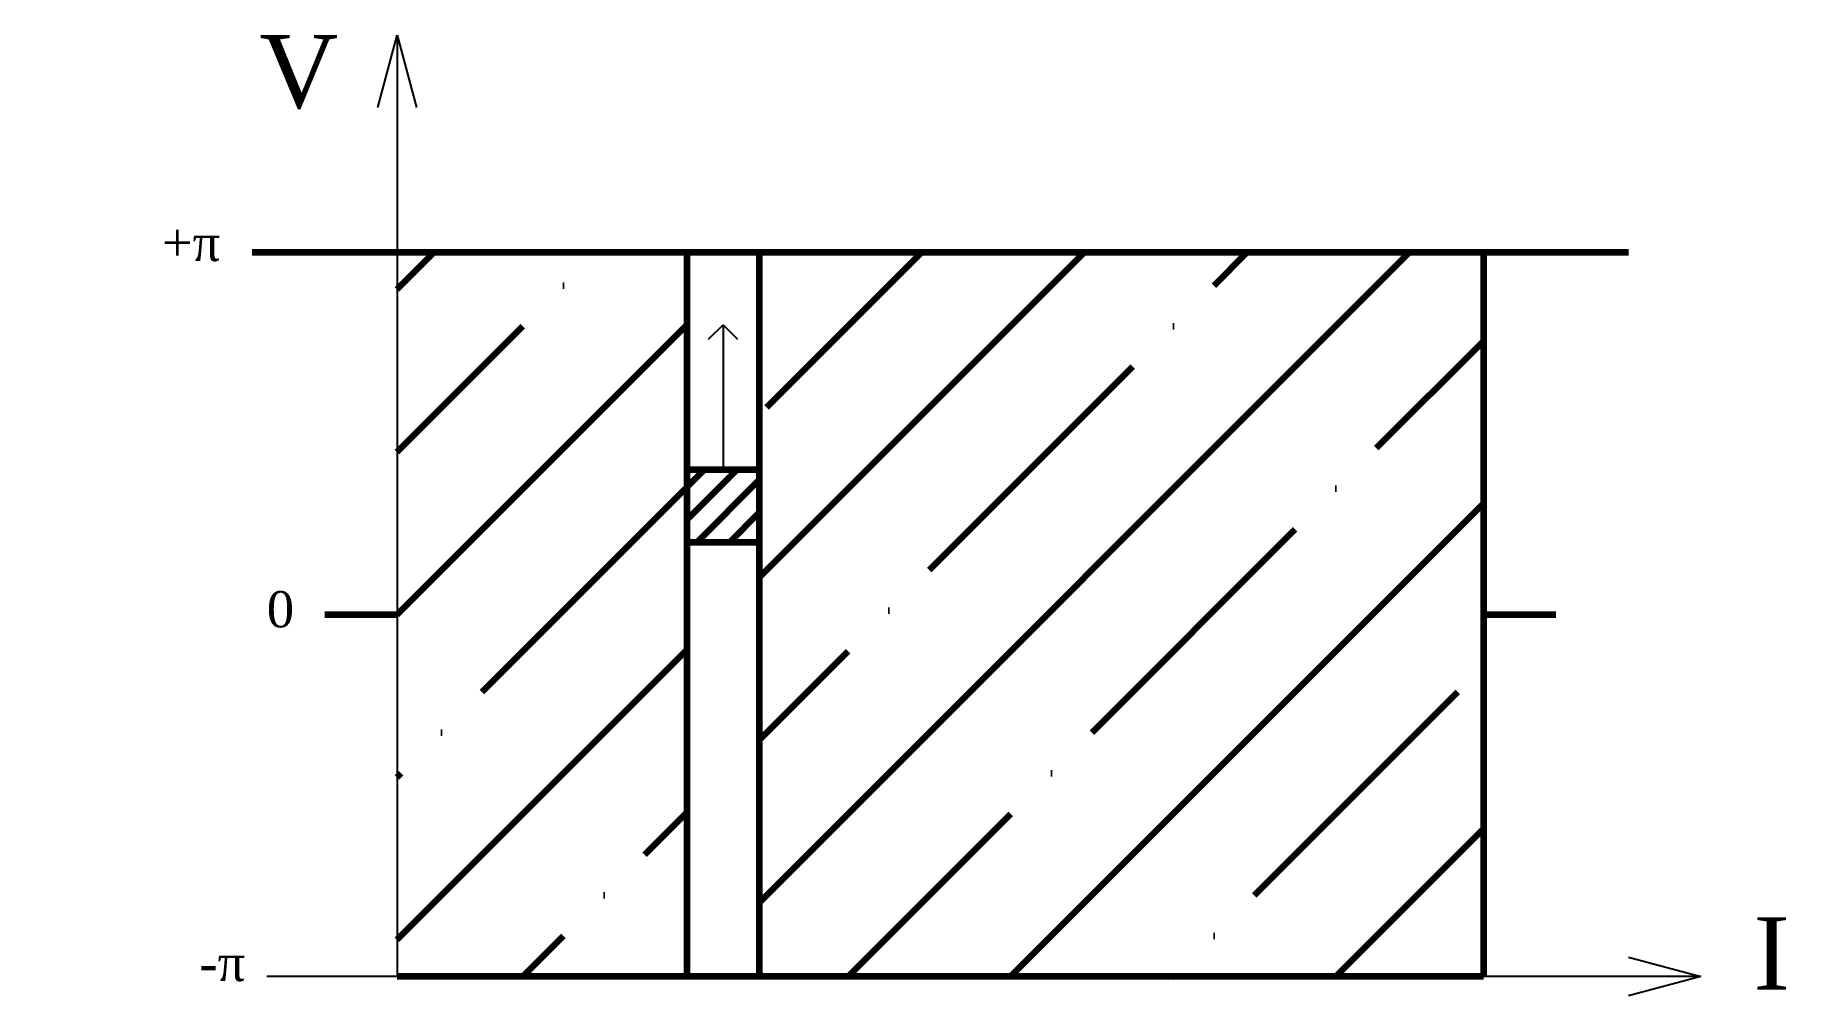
# Model space of a CAD drawing. Header units: millimetres. Extents: x 0 to 242, y -3 to 130.
import ezdxf
from ezdxf import colors
from ezdxf.entities.mleader import LeaderData, LeaderLine
from ezdxf.math import Vec2, Vec3

# ---------------------------------------------------------------- set-up
doc = ezdxf.new("R2010")
doc.units = ezdxf.units.MM
doc.styles.get("Standard").update_dxf_attribs({"font": 'times.ttf'})

# ---------------------------------------------------------------- blocks, each defined once
blk = doc.blocks.new('_Open90')
at = {"color": 0, "linetype": 'ByBlock', "lineweight": -2}
for p, q in [((0, 0), (-1, 0)), ((-0.5, 0.5), (0, 0)), ((0, 0), (-0.5, -0.5))]:
    blk.add_line(p, q, dxfattribs=at)
blk = doc.blocks.new('_Open30')
at = {"color": 0, "linetype": 'ByBlock', "lineweight": -2}
for p, q in [((-1, 0.268), (0, 0)), ((0, 0), (-1, -0.268)), ((0, 0), (-1, 0))]:
    blk.add_line(p, q, dxfattribs=at)

msp = doc.modelspace()

# ---------------------------------------------------------------- hatches: boundary and pattern name
at = {"lineweight": 200}
h = msp.add_hatch(dxfattribs=at)
h.set_pattern_fill('ANSI35', color=256, scale=5)
h.paths.add_polyline_path([(200, 100), (100, 100), (100, 0), (200, 0)])
h.paths.add_polyline_path([(90, 100), (50, 100), (50, 0), (90, 0)])
h = msp.add_hatch(dxfattribs=at)
h.set_pattern_fill('ANSI31', color=256)
h.paths.add_polyline_path([(100, 70), (90, 70), (90, 60), (100, 60)])

# ---------------------------------------------------------------- linework, layer by layer
for p, q in [((30, 100), (220, 100)), ((50, 100), (200, 100)), ((90, 100), (90, 0)), ((100, 100), (100, 0)), ((200, 100), (200, 0)), ((90, 70), (100, 70)), ((90, 60), (100, 60)), ((40, 50), (50, 50)), ((200, 50), (210, 50)), ((200, 0), (50, 0))]:
    msp.add_line(p, q, dxfattribs=at)

# ---------------------------------------------------------------- texts
for s, height, p in [('V', 10, (30.98, 119.98)), (' +π', 5, (15.62, 98.79)), ('I', 10, (237.27, -1.8))]:
    msp.add_text(s, height=height, dxfattribs=at).set_placement(p)
msp.add_text('0', height=5, rotation=180, dxfattribs=at).set_placement((35.78, 53.22))
at = {"lineweight": 200, "insert": (22.7, 4.37), "char_height": 5, "width": 18.6061, "attachment_point": 1}
msp.add_mtext('-π', dxfattribs=at)

# ---------------------------------------------------------------- leaders
at = {"lineweight": 200}
ml = msp.add_multileader_mtext('Standard', dxfattribs=at)
ml.set_content('', color=256)
ml.set_leader_properties()
ml.set_arrow_properties(name='OPEN30')
ml.build(insert=Vec2(0, 0))
ml.multileader.update_dxf_attribs({"arrow_head_size": 10})
ctx = ml.context
ctx.base_point, ctx.arrow_head_size, ctx.plane_origin = Vec3(58, 0), 10, Vec3(50, 130)
notes = []
notes.append((ctx, [(0, (1, 1, 0), (50, 0), (1, 0), 8, [(0, [(50, 130)], 0, [])])]))
ctx.mtext.insert, ctx.mtext.flow_direction = Vec3(60, 2), 5
ml = msp.add_multileader_mtext('Standard', dxfattribs=at)
ml.set_content('', color=256)
ml.set_leader_properties()
ml.set_arrow_properties(name='OPEN90')
ml.build(insert=Vec2(0, 0))
ctx = ml.context
ctx.base_point, ctx.plane_origin = Vec3(97.4, 70), Vec3(95, 90)
notes.append((ctx, [(0, (1, 1, 0), (95, 70), (1, 0), 2.4, [(0, [(95, 90)], 0, [])])]))
ctx.mtext.insert, ctx.mtext.flow_direction = Vec3(99.4, 72), 5
ml = msp.add_multileader_mtext('Standard')
ml.set_content('', color=256)
ml.set_leader_properties()
ml.build(insert=Vec2(0, 0))
ctx = ml.context
ctx.base_point, ctx.plane_origin = Vec3(83, 70), Vec3(95, 90)
ctx.text_align_type = 2
notes.append((ctx, [(0, (0, 0, 0), (0, 0), (1, 0), 1, [])]))
ctx.mtext.insert, ctx.mtext.alignment, ctx.mtext.flow_direction = Vec3(85, 72), 3, 5
ml = msp.add_multileader_mtext('Standard', dxfattribs=at)
ml.set_content('', color=256)
ml.set_leader_properties()
ml.set_arrow_properties(name='OPEN30')
ml.build(insert=Vec2(0, 0))
ml.multileader.update_dxf_attribs({"arrow_head_size": 10})
ctx = ml.context
ctx.base_point, ctx.arrow_head_size, ctx.plane_origin = Vec3(28, 0), 10, Vec3(230, 0)
ctx.text_align_type = 2
notes.append((ctx, [(0, (1, 1, 0), (40, 0), (-1, 0), 8, [(0, [(230, 0)], 0, [])])]))
ctx.mtext.insert, ctx.mtext.alignment, ctx.mtext.flow_direction = Vec3(30, 2), 3, 5
for ctx, leaders in notes:
    for number, flags, end, landing, length, lines in leaders:
        leader = LeaderData()
        leader.index, (leader.has_last_leader_line, leader.has_dogleg_vector, leader.attachment_direction) = number, flags
        leader.last_leader_point, leader.dogleg_vector, leader.dogleg_length = Vec3(end), Vec3(landing), length
        for number, points, colour, breaks in lines:
            line = LeaderLine()
            line.index, line.vertices, line.color, line.breaks = number, Vec3.list(points), colors.encode_raw_color(colour), breaks
            leader.lines.append(line)
        ctx.leaders.append(leader)

doc.saveas('drawing.dxf')
